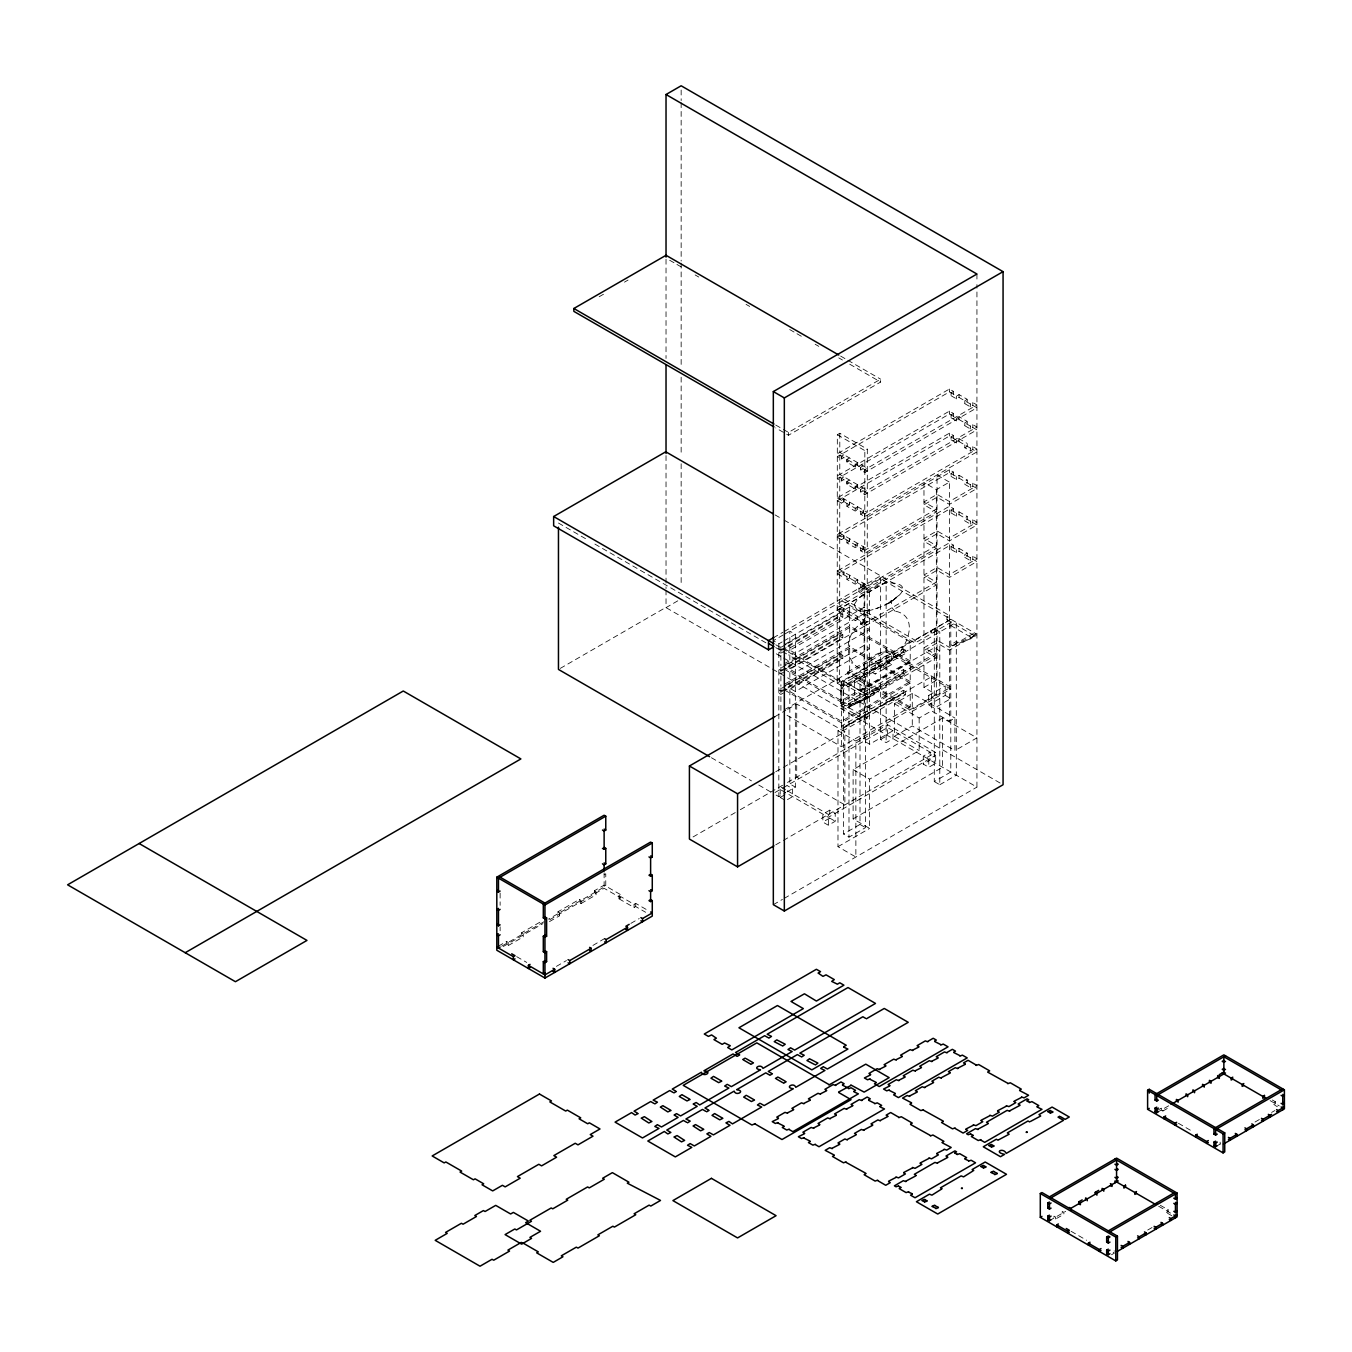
<?xml version="1.0" encoding="UTF-8"?>
<svg xmlns="http://www.w3.org/2000/svg" width="1352" height="1352" viewBox="0 0 1352 1352"><rect width="100%" height="100%" fill="white"/><g stroke="black" fill="none" stroke-linecap="round" stroke-linejoin="round"><path stroke-width="0.75" stroke-dasharray="5 3.75" d="M839.778 477.29L839.626 681.712L837.158 683.132L837.327 434.719L839.812 433.282L867.325 449.168L867.274 512.34L839.778 496.471M837.209 683.098L837.226 680.242L839.693 678.805L867.291 694.742L936.344 654.875L923.974 647.726L937.037 640.189L949.425 647.338L974.454 632.871L974.454 635.727L949.425 650.194L937.037 643.045L923.974 650.582L936.344 657.731L867.291 697.598L839.626 681.712L839.491 678.941M839.795 455.202L839.778 474.434L867.291 490.32M839.812 433.282L839.795 452.345L867.291 468.231M953.549 545.194L951.064 546.614L951.064 549.47L953.549 548.05L953.549 545.194L949.425 542.811L837.294 607.538L867.207 624.844L867.139 718.233L864.655 719.653L840.674 705.828L840.674 685.177L788.402 654.926M841.434 478.253L841.434 481.109L843.902 479.673L843.902 476.817L841.434 478.253L841.434 481.109L837.294 478.726L949.425 413.999L956.574 418.123L959.041 416.686L967.305 421.452L967.305 424.325L964.821 425.745L964.821 422.889L967.305 421.452M841.434 456.165L841.434 459.021L843.902 457.584L843.902 454.728L841.434 456.165L841.434 459.004L837.294 456.638L949.425 391.894L956.574 396.035L959.041 394.598L967.305 399.364L967.305 402.22L964.821 403.656L964.821 400.8L967.305 399.364M843.158 704.392L843.158 683.74M837.294 607.538L837.294 610.394L841.434 612.777L843.902 611.341L843.868 608.518M953.549 508.656L951.064 510.076L951.064 512.949L953.549 511.512L953.549 508.656L949.425 506.273L837.294 571L837.294 573.856L841.434 576.239L843.902 574.82L843.885 571.964M843.885 538.282L843.885 535.426L841.434 536.845L841.434 539.702L843.902 538.282L843.902 535.426M843.902 501.71L843.902 498.854L841.434 500.274L841.434 503.13L843.902 501.71L843.902 498.854M846.927 481.43L846.927 484.286L849.411 482.85L849.411 479.994L846.927 481.43L846.927 484.286L855.191 489.052L857.658 487.616L857.658 484.76L855.191 486.196L855.191 489.052L855.191 486.196M846.927 459.342L846.927 462.198L849.411 460.762L849.411 457.905L846.927 459.342L846.943 462.181L855.191 466.947L857.658 465.527L857.658 462.671L855.191 464.091L855.191 466.964L855.191 464.091M849.377 611.695L849.36 614.552L846.927 615.954L846.927 613.098L849.411 611.662M846.927 579.417L849.411 577.997L849.377 575.141L846.927 576.56L846.927 579.417L855.191 584.182L857.658 582.763L857.658 579.89L855.191 581.326L855.191 584.182M846.927 542.879L849.411 541.459L849.394 538.603L846.927 540.023L846.927 542.879L855.191 547.644L857.658 546.225L857.658 543.352L855.191 544.788L855.191 547.644M846.927 506.307L849.411 504.887L849.394 502.031L846.927 503.451L846.927 506.307L855.191 511.073L857.658 509.653L857.658 506.797L855.191 508.217L855.191 511.073M857.624 619.317L857.624 616.461L855.191 617.864L855.191 620.72L857.658 619.284L857.658 616.428M857.641 582.763L857.641 579.907M857.641 546.225L857.641 543.369M857.658 509.653L857.658 506.797M860.683 489.373L860.683 492.229L863.168 490.793L863.168 487.937L860.683 489.373L860.683 492.229L864.824 494.612L976.938 429.885L972.798 427.502L970.33 428.922L964.821 425.745M860.683 467.268L860.683 470.141L863.168 468.705L863.168 465.848L860.683 467.268L860.7 470.124L864.824 472.507L976.938 407.78L972.798 405.397L970.33 406.834L964.821 403.656M860.683 623.897L863.168 622.461L863.134 619.638L860.683 621.041L860.683 623.897L864.807 626.28L864.807 623.424L867.207 621.988L867.223 588.306L837.294 571M863.134 583.084L863.134 585.94L863.168 583.067L860.683 584.503L860.683 587.36L864.807 589.742L936.344 548.439L923.974 541.29L937.037 533.753L949.425 540.901L976.938 525.015L972.798 522.632L970.33 524.052L964.821 520.892L964.821 518.019L967.305 516.599L967.305 519.455L964.821 520.892M860.683 550.822L863.168 549.402L863.151 546.546L860.683 547.966L860.683 550.822L864.807 553.205L936.344 511.901L923.974 504.752L937.037 497.215L949.425 504.364L976.938 488.478L972.798 486.095L970.33 487.531L964.821 484.354L964.821 481.481L967.305 480.061L967.305 482.917L964.821 484.354M860.683 514.25L863.168 512.83L863.151 509.974L860.683 511.394L860.683 514.25L864.807 516.633L976.938 451.906L972.798 449.523L970.33 450.96L964.821 447.782L964.821 444.926L967.305 443.49L967.305 446.346L964.821 447.782M864.655 719.653L864.841 450.605L867.325 449.168M862.813 622.528L860.937 624.455L865.094 617.948L865.888 610.31L867.376 610.834L865.618 610.428L869.877 610.715L858.148 610.327L863.759 610.952L872.733 609.566M862.052 623.306L863.337 622.123C835.13 637.721 849.174 685.346 882.822 665.252C903.457 659.252 924.565 615.329 893.858 610.935L895.21 611.341L892.067 608.045L891.238 600.998L889.717 602.637L891.847 600.068L887.216 604.361L890.343 602.367M892.895 600.389L899.148 595.133L889.227 603.11M890.917 601.978L892.202 601.116M599.156 296.747L604.581 293.621M624.455 282.145L628.072 280.05M775.727 425.052L788.47 432.403L880.642 379.185L880.642 382.041L788.47 435.26L775.727 427.908M953.549 391.421L951.064 392.857L951.064 395.714L953.549 394.277L953.549 391.421L949.425 389.038L837.294 453.782L867.291 471.087M951.064 395.714L956.574 398.891L959.041 397.454L970.33 403.978L972.798 402.541L976.938 404.924L864.807 469.651L864.807 472.524M953.549 413.509L951.064 414.946L951.064 417.802L953.549 416.382L953.549 413.509L949.425 411.126L837.294 475.87L867.291 493.176M951.064 417.802L956.574 420.979L959.041 419.559L970.33 426.066L972.798 424.629L976.938 427.012L864.807 491.756L864.807 494.612M841.434 503.13L837.294 500.747L837.294 497.891L949.425 433.164L953.549 435.547L953.549 438.403L951.064 439.839L951.064 436.983L953.549 435.547M837.294 500.747L949.425 436.02L956.574 440.16L959.041 438.724L967.305 443.49M560.286 668.378L665.775 607.471L976.938 787.117L976.938 284.579M677.791 600.829L666.029 607.623L666.029 590.723M951.064 439.839L956.574 443.017L959.041 441.58L970.33 448.087L972.798 446.667L976.938 449.05L864.807 513.777L864.807 516.633M841.434 539.702L837.294 537.319L837.294 534.462L949.425 469.735L953.549 472.118L953.549 474.974L951.064 476.411L951.064 473.538L953.549 472.118M837.294 537.319L949.425 472.592L956.574 476.715L959.041 475.296L967.305 480.061M936.344 489.661L936.344 694.59L923.974 687.441L923.974 482.529L936.344 489.661L949.425 482.123L949.425 721.191L954.918 718.013L954.918 750.58L912.279 725.956L894.399 736.282L894.399 703.716L912.279 693.39L954.918 718.013M951.064 476.411L956.574 479.588L959.041 478.152L970.33 484.658L972.798 483.239L976.938 485.622L949.425 501.507L937.037 494.359L923.974 501.896L936.344 509.045L864.79 550.332L864.807 553.205M837.294 573.856L949.425 509.129L956.574 513.253L959.041 511.833L967.305 516.599M951.064 512.949L956.574 516.126L959.041 514.689L970.33 521.196L972.798 519.776L976.938 522.159L949.425 538.045L937.037 530.897L923.974 538.434L936.344 545.583L864.773 586.869L864.807 589.742M773.327 637.806L782.876 632.28M784.245 631.502L880.642 575.851L880.642 739.46L886.135 742.637L893.013 738.665L893.013 730.722L869.623 744.225L864.131 741.048L864.131 588.238L869.623 591.415L869.623 744.225M859.044 588.796L863.168 586.413L863.168 589.269C856.188 599.375 859.01 580.363 859.044 591.652M783.231 634.933L773.327 640.662L778.837 643.839L782.132 641.93M784.667 634.105L880.642 578.707L975.975 633.75L975.975 635.66L970.466 638.837L952.721 645.749L950.794 644.634L956.303 641.456L958.23 642.572L975.975 635.66M783.788 640.983L886.135 581.884L886.135 742.637M837.294 610.394L949.425 545.667L956.574 549.791L959.041 548.371L967.305 553.137L967.305 555.993L964.821 557.413L964.821 554.557L967.305 553.137M784.515 644.532L849.681 606.896L910.217 641.845L910.217 660.908L841.434 700.623L784.464 667.736M786.12 644.397L778.837 648.605L780.898 649.788L786.357 646.645M787.929 643.349L840.741 612.862L842.803 614.045L842.803 617.391L788.182 648.926M788.182 645.58L842.803 614.045M786.12 647.726L778.837 651.934L780.898 653.134L786.357 649.974M787.929 646.678L840.741 616.191L842.803 617.391M951.064 549.47L956.574 552.647L959.041 551.227L970.33 557.734L972.798 556.314L976.938 558.697L949.425 574.583L937.037 567.434L923.974 574.972L936.344 582.12L864.807 623.424M784.515 663.578L849.681 625.959L910.217 660.908M784.515 665.167L849.681 627.548L910.217 662.497L910.217 681.56L841.434 721.275L784.464 688.388M786.12 665.049L778.837 669.257L780.898 670.44L786.357 667.297M787.929 664.001L840.741 633.513L842.803 634.696L842.803 638.043L788.182 669.578M964.821 557.413L970.33 560.59L972.798 559.17L976.938 561.553L949.425 577.439L937.037 570.29L923.974 577.828L936.344 584.977L864.756 626.246M788.182 666.232L842.803 634.696M786.12 668.378L778.837 672.586L780.898 673.786L786.357 670.626M787.929 667.33L840.741 636.843L842.803 638.043M784.515 684.23L849.681 646.611L910.217 681.56M784.515 685.819L849.681 648.199L910.217 683.149L910.217 706.978L841.434 746.693L784.464 713.805M786.12 685.701L778.837 689.909L780.898 691.092L786.357 687.931M787.929 684.653L840.741 654.165L842.803 655.348L842.803 658.694L788.182 690.23M788.182 686.884L842.803 655.348M786.12 689.03L778.837 693.238L780.898 694.421L786.357 691.278M787.929 687.982L840.741 657.495L842.803 658.694M847.62 672.096L886.135 649.856L950.794 687.188L912.279 709.428L847.62 672.096L847.62 674.006L912.279 711.338L950.794 689.097L886.135 651.765L847.62 674.006M784.515 709.648L849.681 672.028L910.217 706.978M774.899 716.644L785.799 710.341M787.625 709.293L796.717 704.037L844.865 731.838L844.865 804.913L796.717 777.113L796.717 704.037M784.126 520.131L949.425 615.566L946.941 616.985L946.941 619.841L949.425 618.422M784.464 648.673L841.434 681.56L910.217 641.845M915.034 640.189L951.064 619.368L951.064 622.224L915.034 643.045L842.11 600.947L842.11 598.091L915.034 640.189L915.034 643.045M869.623 661.297L875.2 664.508L891.695 654.976L891.695 664.508L875.2 674.04L869.623 670.829M840.674 685.177L903.339 648.994L905.401 650.194L905.401 653.523L843.496 689.267L841.434 688.067L903.339 652.34L905.401 653.523M931.122 633.277L931.122 630.404L931.122 633.277C936.683 634.882 935.652 623.863 935.246 630.894M905.401 650.194L843.496 685.937L841.434 684.737M860.007 690.703L934.283 647.811L939.792 650.988L843.496 706.589L841.434 705.389M784.464 669.324L841.434 702.212L910.217 662.497M934.283 781.557L939.792 784.735L939.792 631.925L934.283 628.748L934.283 781.557L950.794 772.026L950.794 619.216L841.079 682.557L841.079 703.209L843.496 701.823L850.932 706.116L868.677 697.615L868.677 695.705L843.496 681.171L843.496 833.981L848.988 837.158L865.5 827.627L865.5 674.817L860.007 671.64L860.007 824.45L843.496 833.981M840.674 705.828L903.339 669.646L905.401 670.846L905.401 674.175L843.496 709.918L841.434 708.718L903.339 672.992L905.401 674.175M848.988 703.412L850.932 704.527L874.169 694.438L874.169 692.528L854.498 681.171L854.498 700.235L856.424 701.35M952.721 645.749L958.23 642.572M850.932 706.116L848.515 707.502L874.169 694.438M874.169 692.528L866.26 697.091L866.26 699.001M950.794 625.57L970.466 636.927L975.975 633.75M784.464 689.976L841.434 722.864L910.217 683.149M905.401 691.497L903.339 690.297L841.434 726.041L843.496 727.224L905.401 691.497L905.401 694.827L843.496 730.57L841.434 729.37L903.339 693.627L905.401 694.827M936.344 694.59L855.867 741.048L855.867 857.016L837.986 846.69L837.986 730.722L931.528 676.71L937.037 679.887L937.037 474.974L949.425 482.123M775.761 771.738L844.865 731.838M923.974 687.441L937.037 679.887M604.124 874.744L605.764 873.798L605.764 886.084L548.506 919.14M928.723 695.418L945.234 685.887L945.234 695.418L928.723 704.95L928.723 695.418L934.283 698.629M498.432 946.147L506.561 941.465L508.2 942.412L508.2 945.589L506.561 944.642L506.561 941.465M521.585 932.779L523.224 933.742L523.224 936.919L521.585 935.956L521.585 932.779L541.172 921.472M557.987 911.772L559.491 912.634L559.491 915.811L557.987 914.949L557.987 911.772L579.366 899.418L581.005 900.381L581.005 903.558L579.366 902.595L579.366 899.418M594.39 890.748L596.029 891.712L596.029 894.889L594.39 893.926L594.39 890.748L604.124 885.137L620.686 894.686L620.686 897.863L619.03 898.827L619.03 895.649L620.686 894.686M501.71 946.163L546.698 920.188M503.316 946.501L542.963 923.619M549.639 919.766L604.124 888.315L620.686 897.863M693.052 836.956L738.513 810.71M740.338 809.662L785.799 783.416M787.489 782.436L887.52 724.689L935.668 752.489L935.668 763.288L928.79 767.26L923.281 764.083L923.281 756.14L930.159 752.168L930.159 760.111L923.281 764.083M508.2 945.589L523.224 936.919M549.47 921.608L559.491 915.811M581.005 903.558L596.029 894.889M774.983 792.525L887.52 727.545L935.668 755.345L828.353 817.301L780.205 789.5M776.082 795.06L778.837 796.649L785.444 792.83M787.084 791.883L795.348 787.117L795.348 634.308L789.838 631.13L789.838 783.94L795.348 787.117M785.563 789.737L780.205 786.644L780.205 797.443L785.36 794.469M880.642 739.46L887.52 735.488L887.52 724.689M894.399 703.716L919.157 718.013L931.528 710.865L949.425 721.191M787.439 799.623L792.593 796.649L792.593 788.706L787.084 785.529M919.157 718.013L919.157 750.58L869.623 779.174L869.623 828.421L853.112 818.889L853.112 769.643L942.547 718.013L976.938 737.871L954.918 750.58M619.03 895.649L634.054 904.319L635.71 903.373L648.96 911.011M619.03 898.827L634.054 907.496L635.71 906.55L645.648 912.279M556.399 966.376L566.403 960.596M592.937 945.437L604.192 938.778M630.86 923.382L639.209 918.566M829.739 810.152L822.861 814.124L822.861 822.067L828.353 825.244L835.232 821.272L835.232 813.329L829.739 810.152L829.739 818.095L822.861 822.067M775.761 844.814L935.668 752.489M853.112 818.889L942.547 767.26L942.547 718.013M939.792 784.735L956.303 775.203L956.303 622.393L848.988 684.349L848.988 837.158M837.986 846.69L869.623 828.421M773.327 904.674L782.419 899.418M784.245 898.37L976.938 787.117M1156.636 1110.837L1161.284 1108.15L1162.923 1109.113L1162.923 1111.006L1161.284 1110.06L1161.284 1108.15M1156.737 1112.679L1169.564 1105.277M1162.923 1111.006L1169.531 1107.203M1049.439 1220.704L1065.663 1211.324M1055.625 1219.031L1055.625 1217.121L1053.968 1216.175L1053.968 1218.084L1055.625 1219.031L1063.872 1214.265L1063.872 1212.355L1062.233 1211.409L1062.233 1213.319L1063.872 1214.265M1273.804 1104.652L1275.46 1103.705L1275.46 1101.795L1273.804 1102.759L1273.804 1104.652L1277.387 1106.73M1255.011 1122.025L1259.827 1119.253M1271.607 1112.442L1274.902 1110.533M1217.273 1145.719L1220.298 1143.978M1166.506 1212.676L1168.162 1211.73L1168.162 1209.82L1166.506 1210.767L1166.506 1212.676L1173.654 1216.8M1147.696 1230.05L1152.512 1227.261M1111.479 1254.774L1114.504 1253.017L1112.848 1252.07L1112.848 1250.161L1114.504 1251.124M884.631 605.172L887.537 603.668M850.932 704.527L868.677 697.615M875.521 608.772L878.58 607.741M840.623 356.083L846.082 359.243M847.89 360.291L880.642 379.185M669.663 260.243L675.121 263.386M676.946 264.451L682.388 267.595M695.131 274.946L698.764 277.042M746.05 304.352L749.684 306.448M789.703 329.55L795.162 332.693M796.97 333.741L802.429 336.901M815.155 344.253L818.805 346.349M838.798 357.891L842.448 360.004M849.715 364.195L880.642 382.041M837.327 434.719L864.841 450.605M837.294 497.891L867.274 515.213L867.257 548.912L839.761 533.043M837.294 534.462L867.257 551.768L867.223 585.45L839.744 569.581M775.017 514.875L782.301 519.083M946.941 619.841L974.454 635.727M863.168 586.413L863.168 589.269M839.744 606.135L867.207 621.988M846.927 615.954L855.191 620.72M886.135 661.297L891.695 664.508M945.234 695.418L950.794 698.629L934.283 708.161L928.723 704.95M775.744 644.752L786.594 651.022M788.402 652.053L837.226 680.242M775.744 647.608L786.594 653.878M558.46 523.038L587.596 539.854M594.88 544.062L766.043 642.876M776.268 653.793L781.76 656.954M783.585 658.018L1001.24 783.687M841.079 703.209L867.139 718.233M894.399 736.282L919.157 750.58M837.986 730.722L855.867 741.048M853.112 769.643L869.623 779.174M860.007 824.45L865.5 827.627M787.337 790.768L828.353 814.445L828.353 825.244M829.739 818.095L835.232 821.272M711.422 757.728L751.475 780.865M758.759 785.056L771.502 792.424M780.205 797.443L785.715 800.621M1272.316 1099.987L1275.46 1101.795M1270.153 1100.646L1279.279 1105.902M1178.403 1123.275L1190.436 1130.238M1160.286 1205.274L1168.162 1209.82M1158.647 1206.237L1173.789 1214.975M1071.105 1231.3L1086.569 1240.24M516.701 956.658L526.722 962.438M851.473 662.683L852.267 663.562M1220.163 1142.153L1220.163 1144.045M976.938 274.034L976.938 282.467M972.798 402.541L972.798 405.397M972.798 424.629L972.798 427.502M972.798 446.667L972.798 449.523M972.798 483.239L972.798 486.095M972.798 519.776L972.798 522.632M972.798 556.314L972.798 559.17M970.33 403.978L970.33 406.834M970.33 426.066L970.33 428.922M970.33 448.087L970.33 450.96M970.33 484.658L970.33 487.531M970.33 521.196L970.33 524.052M970.33 557.734L970.33 560.59M970.466 636.927L970.466 638.837M959.041 394.598L959.041 397.454M959.041 416.686L959.041 419.559M959.041 438.724L959.041 441.58M959.041 475.296L959.041 478.152M959.041 511.833L959.041 514.689M959.041 548.371L959.041 551.227M956.574 396.035L956.574 398.891M956.574 418.123L956.574 420.979M956.574 440.16L956.574 443.017M956.574 476.715L956.574 479.588M956.574 513.253L956.574 516.126M956.574 549.791L956.574 552.647M949.425 389.038L949.425 391.894M949.425 411.126L949.425 413.999M949.425 433.164L949.425 436.02M949.425 469.735L949.425 472.592M931.528 676.71L931.528 710.865M928.79 759.317L928.79 767.26M912.279 693.39L912.279 725.956M903.339 648.994L903.339 652.34M903.339 669.646L903.339 672.992M903.339 690.297L903.339 693.627M875.2 664.508L875.2 674.04M867.291 694.742L867.291 697.598M863.168 509.974L863.168 512.83M863.168 546.529L863.168 549.402M863.168 619.605L863.168 622.461M849.411 502.031L849.411 504.887M849.411 538.603L849.411 541.459M849.411 575.124L849.411 577.997M849.681 606.896L849.681 625.959M849.681 627.548L849.681 646.611M849.681 648.199L849.681 672.028M843.902 574.82L843.902 571.947L841.434 573.383L841.434 576.239M843.902 611.341L843.902 608.485L841.434 609.921L841.434 612.777M841.434 681.56L841.434 700.623M841.434 702.212L841.434 721.275M841.434 722.864L841.434 746.693M840.741 612.862L840.741 616.191M840.741 633.513L840.741 636.843M840.741 654.165L840.741 657.495M788.47 432.403L788.47 435.26M780.898 646.611L780.898 665.674M780.898 667.263L780.898 686.326M780.898 687.914L780.898 711.743M778.837 643.839L778.837 796.649M681.154 90.009L681.154 100.572M681.154 102.684L681.154 261.037M681.154 263.15L681.154 366.612M681.154 377.174L681.154 455.303M681.154 463.753L681.154 586.21M666.029 259.229L666.029 358.466M666.029 455.59L666.029 588.61M635.71 903.373L635.71 906.55M634.054 904.319L634.054 907.496M604.124 872.834L604.124 888.315M500.122 893.097L500.122 905.299M500.122 926.83L500.122 930.818M854.447 604.276C856.222 617.509 876.941 608.434 884.766 605.105A65.707 37.924 0 0 0 892.793 600.474C919.444 582.188 885.611 578.25 872.378 588.678A65.707 37.924 0 0 0 864.35 593.325L857.827 598.851L854.447 604.276M863.759 664.964C864.891 673.076 877.6 667.499 882.366 665.471A40.34 23.288 0 0 0 887.301 662.632C903.677 651.41 882.89 648.977 874.761 655.399A40.34 23.288 0 0 0 869.843 658.238L863.759 664.964M864.131 607.302L789.838 650.194L795.348 653.371L869.623 610.479L864.131 607.302M864.131 626.365L789.838 669.257L795.348 672.434L869.623 629.542L864.131 626.365M864.131 645.428L789.838 688.32L795.348 691.497L869.623 648.605L864.131 645.428"/><path stroke-width="1.5" d="M778.431 1118.56L772.229 1121.653L775.372 1123.478L777.907 1122.549M787.523 1113.304L785.022 1112.358L776.775 1117.124L778.448 1118.104M793.573 1109.823L787.54 1112.848M803.967 1103.807L801.533 1102.826L791.9 1108.387L793.59 1109.367M810.085 1100.291L804.051 1103.316M820.478 1094.275L818.044 1093.295L808.412 1098.855L810.085 1099.835M826.579 1090.76L820.563 1093.785M835.705 1085.487L833.17 1084.557L824.923 1089.323L826.596 1090.303M838.629 1092.044L850.898 1085.453M850.864 1084.98L864.131 1092.112L889.16 1077.645L865.77 1064.159L828.945 1084.98M870.536 1074.908L864.401 1077.966L867.545 1079.792L870.08 1078.862M879.696 1069.618L877.194 1068.688L868.947 1073.454L870.62 1074.418M885.746 1066.137L879.713 1069.162M896.241 1060.069L893.706 1059.157L884.073 1064.717L885.746 1065.68M902.19 1056.639L896.224 1059.63M912.718 1050.555L910.217 1049.625L900.584 1055.185L902.257 1056.149M918.785 1047.056L912.735 1050.098M927.793 1041.868L925.343 1040.888L917.095 1045.654L918.768 1046.617M804.575 1133.652L798.373 1136.745L801.516 1138.57L804.051 1137.64M813.701 1128.379L811.166 1127.45L802.902 1132.216L804.592 1133.196M819.65 1124.948L813.684 1127.94M830.179 1118.864L827.678 1117.918L818.044 1123.478L819.718 1124.458M836.246 1115.366L830.196 1118.408M846.69 1109.333L844.172 1108.387L834.556 1113.947L836.229 1114.927M852.723 1105.851L846.69 1108.877M861.815 1100.596L859.314 1099.649L851.05 1104.415L852.74 1105.395M889.785 1085.909L883.566 1089.036L886.709 1090.844L889.244 1089.932M898.86 1080.687L896.359 1079.741L888.095 1084.507L889.785 1085.47M904.894 1077.206L898.877 1080.231M915.388 1071.139L912.853 1070.209L903.237 1075.769L904.911 1076.733M921.405 1067.674L915.372 1070.699M931.866 1061.624L929.365 1060.678L919.732 1066.238L921.422 1067.218M937.916 1058.143L931.883 1061.168M947.008 1052.887L944.507 1051.941L936.243 1056.706L937.933 1057.687M909.626 1096.438L907.124 1095.492L902.578 1098.111L911.569 1102.809M832.24 1148.659L829.739 1147.713L825.193 1150.332L834.184 1155.031M916.977 1092.179L909.642 1095.982M839.66 1144.367L832.257 1148.203M924.751 1087.701L922.25 1086.754L915.372 1090.726L917.062 1091.689M847.315 1139.956L844.865 1138.976L837.986 1142.947L839.677 1143.91M933.488 1082.648L924.768 1087.245M856.154 1134.835L847.383 1139.466M941.262 1078.169L938.761 1077.223L931.883 1081.194L933.556 1082.158M863.911 1130.373L861.376 1129.444L854.498 1133.415L856.171 1134.379M950 1073.116L941.279 1077.713M872.615 1125.337L863.894 1129.934M957.774 1068.638L955.272 1067.691L948.394 1071.663L950.067 1072.626M880.389 1120.859L877.887 1119.912L871.009 1123.884L872.682 1124.847M965.193 1064.345L957.791 1068.181M887.825 1116.549L880.406 1120.402M965.953 1129.021L973.406 1125.202M888.568 1181.242L896.004 1177.406M973.372 1124.746L975.907 1125.675L982.786 1121.704L981.129 1120.74M895.987 1176.967L898.522 1177.896L905.401 1173.925L903.744 1172.961M981.096 1120.284L989.918 1115.67M903.711 1172.505L912.532 1167.891M989.884 1115.214L992.419 1116.144L999.297 1112.172L997.607 1111.192M912.499 1167.435L915.034 1168.365L921.912 1164.393L920.256 1163.43M997.59 1110.753L1006.429 1106.139M920.205 1162.973L929.044 1158.36M1006.395 1105.682L1008.913 1106.612L1015.791 1102.64L1014.152 1101.677M929.01 1157.903L931.528 1158.833L938.406 1154.861L936.767 1153.898M1014.101 1101.221L1021.571 1097.401M936.716 1153.442L944.169 1149.622M1021.521 1096.945L1024.055 1097.875L1028.585 1095.255L1019.628 1090.557M944.135 1149.166L946.67 1150.096L951.2 1147.476L942.243 1142.778M978.003 1129.562L975.502 1128.616L966.562 1133.77L968.218 1134.734L970.736 1133.804M988.177 1123.681L978.02 1129.106M1009.674 1111.276L1007.139 1110.347L986.504 1122.261L988.194 1123.225M905.84 1181.614L903.339 1180.668L894.399 1185.839L896.038 1186.786L898.573 1185.856M1019.814 1105.429L1009.657 1110.837M915.946 1175.784L905.857 1181.158M937.477 1163.345L934.976 1162.399L914.341 1174.313L916.014 1175.294M947.651 1157.481L937.494 1162.889M843.732 1046.701L846.234 1045.248L777.451 1005.533L738.936 1027.774L811.842 1069.871L847.89 1049.067L843.749 1047.158M755.244 1124.07L781.997 1139.533L851.05 1099.649L838.679 1092.501M828.861 1084.49L756.816 1042.865L683.216 1085.352L751.932 1125.016L755.278 1123.613M777.873 1123.005L783.991 1126.064M842.482 1084.726L844.155 1083.763L841.012 1081.938L835.688 1085.048M783.94 1126.52L782.284 1127.467L786.746 1130.035L789.281 1129.123M848.549 1088.242L842.499 1085.183M789.247 1129.579L792.863 1131.658L858.351 1093.852L853.906 1091.774M870.029 1079.318L876.164 1082.377M853.856 1091.301L855.529 1090.337L851.067 1087.752L848.6 1088.715M934.654 1041.04L936.328 1040.077L933.184 1038.268L927.861 1041.361M876.113 1082.834L874.457 1083.78L879.256 1086.552L948.039 1046.837L943.24 1044.065L940.772 1045.028M940.722 1044.555L934.671 1041.513M804.001 1138.097L810.118 1141.139M868.609 1099.818L870.299 1098.855L867.156 1097.03L861.832 1100.139M889.227 1090.354L895.311 1093.43M953.802 1052.109L955.492 1051.129L952.349 1049.321L947.025 1052.431M810.085 1141.595L808.428 1142.558L812.89 1145.127L815.425 1144.214M874.693 1103.333L868.626 1100.274M895.277 1093.886L893.621 1094.85L898.421 1097.604L967.204 1057.906L962.404 1055.135L959.937 1056.098M815.408 1144.654L819.008 1146.749L884.478 1108.944L879.983 1106.832M959.886 1055.625L953.802 1052.549M880 1106.392L881.673 1105.412L877.211 1102.843L874.676 1103.773M911.518 1103.266L909.879 1104.229L920.881 1110.583L923.416 1109.654M976.144 1065.004L968.066 1060.306L963.52 1062.926L965.21 1063.889M834.133 1155.487L832.477 1156.45L843.496 1162.804L846.031 1161.875M898.742 1117.225L890.681 1112.527L886.135 1115.147L887.825 1116.11M923.365 1110.11L943.206 1121.078M987.974 1071.832L989.664 1070.869L978.662 1064.514L976.127 1065.444M845.98 1162.331L865.821 1173.299M910.589 1124.053L912.279 1123.089L901.277 1116.735L898.742 1117.665M943.155 1121.535L941.516 1122.498L952.518 1128.852L955.053 1127.923M1007.781 1083.273L988.025 1072.305M865.77 1173.756L864.131 1174.719L875.133 1181.073L877.668 1180.144M930.396 1135.494L910.589 1124.492M955.002 1128.379L963.114 1133.061L967.643 1130.441L966.004 1129.478M1019.628 1090.101L1021.301 1089.137L1010.299 1082.783L1007.764 1083.712M877.651 1180.583L885.729 1185.282L890.258 1182.662L888.619 1181.699M942.243 1142.322L943.916 1141.358L932.914 1135.004L930.429 1135.967M970.702 1134.26L973.051 1135.139M1027.064 1100.748L1028.737 1099.784L1027.097 1098.838L1018.141 1103.993L1019.831 1104.956M973.001 1135.596L971.361 1136.542L978.273 1140.53L980.808 1139.618M1029.362 1102.083L1027.097 1101.221M898.556 1186.295L900.888 1187.191M954.884 1152.817L956.574 1151.836L954.918 1150.89L945.977 1156.044L947.668 1157.025M900.838 1187.648L899.181 1188.594L906.11 1192.599L908.628 1191.67M957.199 1154.135L954.934 1153.29M980.758 1140.074L984.712 1142.356L1041.953 1109.316L1037.102 1107.001M1037.119 1106.561L1038.809 1105.598L1031.88 1101.593L1029.447 1102.573M908.595 1192.126L912.262 1193.765M964.956 1158.613L966.629 1157.65L959.717 1153.662L957.182 1154.574M989.039 1145.381L991.591 1144.434M991.591 1144.874L993.906 1145.769M912.211 1194.222L910.572 1195.168L915.034 1197.754L975.553 1162.804L971.091 1160.219L968.59 1161.165M968.573 1160.709L964.99 1159.087M991.337 1146.699L989.072 1145.854M1047.918 1111.378L1050.47 1110.431M1050.47 1110.871L1052.785 1111.766M993.855 1146.226L991.388 1147.172M1050.217 1112.713L1047.901 1111.817M1052.769 1112.206L1050.2 1113.152M1026.303 1131.945L1027.199 1131.945M1027.199 1132.401L1026.303 1132.401M922.148 1200.306L924.717 1199.359M924.667 1199.815L927.016 1200.694M981.028 1166.32L983.597 1165.373M924.464 1201.641L922.199 1200.779M926.982 1201.151L924.498 1202.114M983.546 1165.83L985.895 1166.708M983.343 1167.638L981.079 1166.793M985.861 1167.165L983.343 1168.094M932.204 1206.119L934.773 1205.173M961.492 1188.07L962.387 1188.07M934.739 1205.629L938.389 1207.268M962.354 1188.543L961.492 1188.526M991.084 1172.116L993.652 1171.17M993.636 1171.609L997.269 1173.266M935.837 1208.198L932.204 1206.559M938.356 1207.725L935.854 1208.671M994.717 1174.212L991.084 1172.556M997.235 1173.722L994.7 1174.651M666.029 94.522L681.154 85.784L1003.066 271.651L1003.066 784.735L784.329 911.028L773.327 904.674L773.327 391.573L976.938 274.034L666.029 94.522L666.029 257.117M773.919 426.86L573.856 311.366L573.856 308.493L666.029 255.291L838.798 355.035M773.327 647.084L768.511 649.856L553.644 525.81L553.644 516.532L665.775 451.788L773.209 513.828M773.327 391.573L784.329 397.927L1003.066 271.651M185.224 952.721L520.892 758.928L403.268 691.007L67.6 884.816L235.434 981.704L306.972 940.417L139.138 843.513M773.902 637.468L768.511 640.578L768.511 649.856M652.272 900.635L650.616 901.598L648.96 900.635L650.616 899.688L652.272 900.635L652.272 916.098L544.957 978.054L496.809 950.253L496.809 877.178L604.124 815.239L605.764 816.185L605.764 830.06L604.124 831.024L602.468 830.06M773.935 845.862L737.567 866.869L689.419 839.068L689.419 765.992L774.899 716.644M605.764 816.185L498.465 878.141L498.465 892.016L496.809 891.069L498.465 890.106M498.465 892.016L500.122 891.069M498.465 908.426L496.809 909.372L498.465 910.335L500.122 909.372M602.468 848.38L604.124 849.326L605.764 848.38L605.764 863.843L604.124 864.79L602.468 863.843M498.465 923.889L496.809 924.836L498.465 925.799L500.122 924.836M496.809 877.178L544.957 904.978L652.272 843.04L652.272 856.914L650.616 857.861L648.96 856.914M689.419 765.992L737.567 793.793L773.935 772.786M498.465 933.843L496.809 934.79L498.465 935.736L500.122 934.79M652.272 843.04L650.616 842.076L543.318 904.032L543.318 917.907L544.957 916.96L546.614 917.907L546.614 936.226L544.957 937.173L543.318 936.226L543.318 951.69L544.957 952.636L546.614 951.69L546.614 961.644L544.957 962.59L543.318 961.644L543.318 973.93L544.957 972.967M546.614 917.907L544.957 918.87L543.318 917.907M500.122 947.076L498.465 948.039L498.465 935.736M543.318 936.226L544.957 935.263L546.614 936.226M652.272 875.217L650.616 874.271L648.96 875.217L650.616 876.181L652.272 875.217L652.272 890.681L650.616 891.644L648.96 890.681M496.809 947.076L513.371 956.641L515.028 955.695L511.715 953.785M515.028 958.872L513.371 959.819L513.371 956.641M543.318 951.69L544.957 950.726L546.614 951.69M530.052 967.542L528.395 968.488L528.395 965.311L530.052 964.365M543.318 961.644L544.957 960.681L546.614 961.644M629.187 924.346L625.858 926.272L627.514 927.218L627.514 930.396L625.858 929.449M553.053 971.48L554.709 972.426L554.709 969.266L544.957 974.876L528.395 965.311M568.077 959.633L569.733 960.579L591.111 948.242L591.111 951.419L589.59 950.541M604.614 938.694L606.135 939.572L627.514 927.218M640.882 917.602L642.538 918.549L652.272 912.921L650.616 911.975M818.061 973.102L820.546 971.666L816.405 969.283L704.291 1034.026L708.414 1036.409L711.608 1034.922L715.563 1037.66M716.408 1038.15L713.924 1039.587L722.171 1044.352L724.655 1042.916M790.971 1001.46L804.457 993.804L816.405 1001.055L843.918 985.169L839.795 982.786L837.327 984.222M638.178 1113.541L635.102 1115.062L631.587 1112.595L615.075 1122.126L642.487 1137.962L658.982 1128.43L654.807 1126.436L657.427 1124.661M654.824 1103.925L657.461 1102.184L653.168 1100.122L669.764 1090.523L673.059 1092.433M673.904 1092.906L676.372 1091.486M737.212 1056.368L739.696 1054.932M768.849 1038.099L771.502 1036.392L767.159 1034.246L848.008 987.535L875.504 1003.421L794.621 1050.115L791.427 1048.273M641.203 1118.155L644.38 1116.668L651.089 1120.994M660.334 1107.102L662.801 1105.682M681.881 1094.664L679.279 1096.472L687.002 1100.934L690.128 1099.429M713.552 1076.378L710.949 1078.186L718.673 1082.648L721.799 1081.144M742.721 1059.545L745.189 1058.109M776.842 1039.84L774.24 1041.648L781.777 1045.552M651.934 1121.484L648.791 1122.988L642.031 1118.628M671.065 1110.448L667.82 1111.919L661.162 1107.592M750.968 1064.311L753.453 1062.875M782.605 1046.042L785.242 1044.251L777.67 1040.33M674.09 1115.045L676.558 1113.626M693.17 1104.026L696.179 1102.505L699.677 1104.939L728.863 1088.073L724.672 1086.062L727.308 1084.321M790.599 1047.783L787.962 1049.524L792.154 1051.535L762.984 1068.384C760.973 1063.128 751.526 1068.705 760.517 1069.804L731.347 1086.653L728.153 1084.794M866.378 1018.783L884.259 1008.457L908.24 1022.315L827.39 1069.026L824.162 1067.167M670.896 1132.435L667.82 1133.956L664.305 1131.489L647.811 1141.02L675.324 1156.906L691.818 1147.375L687.509 1145.262L690.162 1143.555M687.56 1122.819L690.196 1121.112L685.903 1119.017L702.499 1109.417L705.795 1111.327M706.64 1111.8L709.107 1110.381M769.947 1075.263L772.414 1073.826M801.584 1056.994L804.22 1055.253L799.877 1053.14L862.863 1016.755L865.533 1018.293M673.921 1137.049L677.115 1135.562L683.825 1139.905M693.052 1125.996L695.536 1124.577M714.616 1113.558L712.014 1115.366L719.737 1119.828L722.864 1118.324M746.287 1095.272L743.684 1097.08L751.408 1101.542L754.534 1100.038M775.44 1078.44L777.924 1077.003M809.561 1058.734L806.958 1060.543L814.495 1064.447M684.653 1140.378L681.526 1141.882L674.766 1137.522M703.784 1129.342L700.606 1130.83L693.897 1126.486M783.704 1083.206L786.171 1081.769M815.34 1064.937L817.909 1063.094L810.406 1059.224M706.809 1133.939L709.293 1132.52M725.889 1122.92L728.914 1121.399L732.48 1123.884L761.666 1107.018L757.424 1104.99L760.044 1103.215M823.317 1066.677L820.681 1068.418L824.923 1070.463L795.77 1087.312C793.996 1081.853 784.008 1087.667 793.286 1088.732L764.15 1105.581L760.872 1103.705M998.841 1139.702L1009.133 1134.21L1007.358 1132.891L1027.993 1120.977L1029.649 1121.923M1030.494 1121.433L1040.685 1116.025L1038.995 1114.623L1052.076 1107.068L1069.263 1117.005L1065.139 1119.388L1060.492 1116.701M1058.008 1117.174L1059.664 1116.211M941.296 1189.253L931.917 1195.151L929.466 1194.171L916.402 1201.725L937.73 1214.028L1006.513 1174.313L985.186 1162.01L972.122 1169.548L973.761 1170.511M972.933 1170.984L963.57 1176.882L961.12 1175.902L940.485 1187.816L942.124 1188.763M1217.273 1128.565L1224.743 1132.875L1224.743 1151.938L1223.087 1152.901L1147.611 1109.316L1147.611 1090.253L1149.251 1089.306L1156.737 1093.616M1225.52 1055.811L1156.737 1095.526L1156.737 1101.069L1158.394 1100.106M1223.459 1144.045L1284.4 1108.86L1284.4 1089.813L1223.864 1054.864L1155.081 1094.579L1155.081 1100.106L1156.737 1099.159M1223.864 1060.39L1222.225 1061.354L1223.864 1062.3L1225.52 1061.354M1147.611 1109.316L1149.251 1108.37M1158.394 1111.733L1156.737 1112.679L1155.081 1111.733L1155.081 1108.099L1156.737 1107.136M1223.864 1068.384L1222.225 1069.331L1223.864 1070.294L1225.52 1069.331M1155.081 1108.099L1156.737 1109.046L1158.394 1108.099M1155.081 1111.733L1156.737 1110.769M1219.234 1074.688L1223.864 1072.018M1171.187 1104.347L1225.52 1072.964M1165.678 1117.851L1164.021 1118.797L1164.021 1116.887L1165.678 1115.941M1232.804 1077.172L1231.165 1078.136L1231.165 1080.028L1232.804 1079.082M1040.296 1193.512L1041.953 1192.548L1117.445 1236.134L1117.445 1259.963L1115.789 1260.909L1040.296 1217.341L1040.296 1193.512L1115.789 1237.08L1117.445 1236.134M1164.021 1116.887L1175.04 1123.242L1176.679 1122.295M1243.823 1083.527L1242.167 1084.49L1242.167 1086.383L1243.823 1085.436M1049.439 1196.875L1116.566 1158.106L1177.102 1193.055L1177.102 1216.884L1117.36 1251.377M1176.679 1124.205L1175.04 1125.151L1175.04 1123.242M1051.079 1197.821L1116.566 1160.016L1116.566 1181.935M1051.079 1208.13L1049.439 1209.077L1047.783 1208.13L1047.783 1202.976L1049.439 1202.029M1047.783 1202.976L1049.439 1203.922L1051.079 1202.976M1047.783 1208.13L1049.439 1207.167M1040.296 1217.341L1041.953 1216.378M1051.079 1219.741L1049.439 1220.704L1047.783 1219.741L1047.783 1216.107L1049.439 1215.161M1047.783 1216.107L1049.439 1217.07L1051.079 1216.107M1047.783 1219.741L1049.439 1218.794M1078.727 1201.877L1080.383 1202.824L1080.383 1204.733L1078.727 1203.787L1078.727 1201.877L1082.175 1199.883M1095.238 1194.255L1095.238 1192.346L1098.686 1190.351M1197.314 1136.102L1195.675 1137.066L1195.675 1135.156L1197.314 1134.21M1069.111 1207.437L1070.75 1208.384L1118.222 1180.989L1116.566 1180.026M1282.744 1088.85L1213.961 1128.565L1213.961 1134.108L1215.617 1135.055L1217.273 1134.108M1284.4 1089.813L1215.617 1129.512L1215.617 1135.055M1058.379 1225.858L1056.723 1226.822L1056.723 1224.912L1058.379 1223.949M1213.961 1134.108L1215.617 1133.145M1281.104 1095.34L1282.744 1096.303L1284.4 1095.34L1282.744 1094.393M1195.675 1135.156L1206.677 1141.511L1208.316 1140.564M1208.316 1142.457L1206.677 1143.42L1206.677 1141.511M1147.611 1090.253L1223.087 1133.838L1224.743 1132.875M1213.961 1142.085L1215.617 1141.139L1215.617 1146.682L1213.961 1145.719L1213.961 1142.085L1215.617 1143.048L1217.273 1142.085M1281.104 1103.333L1282.744 1104.28L1284.4 1103.333L1282.744 1102.37M1213.961 1145.719L1215.617 1144.772M1056.723 1224.912L1067.725 1231.266L1069.381 1230.303L1066.238 1228.495M1136.508 1191.551L1134.869 1192.498L1134.869 1194.408L1136.508 1193.461M1215.617 1146.682L1217.273 1145.719M1228.41 1137.387L1230.066 1138.333L1236.945 1134.362L1236.945 1136.272L1235.289 1135.308M1244.922 1127.855L1246.561 1128.802L1253.439 1124.83L1253.439 1126.74L1251.8 1125.793M1261.433 1118.324L1263.072 1119.27L1271.607 1114.352M1276.558 1109.586L1278.215 1110.533L1284.4 1106.967L1282.744 1106.004M1069.381 1232.213L1067.725 1233.176L1067.725 1231.266M1108.319 1230.861L1173.789 1193.055M1090.016 1244.127L1088.36 1245.074L1088.36 1243.181L1090.016 1242.218M1157.143 1203.466L1155.504 1204.412L1114.91 1180.989L1114.91 1182.899M1109.958 1231.824L1177.102 1193.055M1106.663 1236.962L1108.319 1236.015L1109.958 1236.962L1108.319 1237.925L1106.663 1236.962L1106.663 1242.116L1108.319 1243.079L1109.958 1242.116M1173.789 1198.21L1175.446 1199.156L1177.102 1198.21L1175.446 1197.264M1106.663 1242.116L1108.319 1241.17M1173.789 1203.364L1175.446 1204.311L1177.102 1203.364L1175.446 1202.401M1088.36 1243.181L1099.362 1249.535L1101.018 1248.572M1101.018 1250.482L1099.362 1251.428L1099.362 1249.535M1109.958 1253.743L1108.319 1254.69L1106.663 1253.743L1106.663 1250.11L1108.319 1249.147M1106.663 1250.11L1108.319 1251.056L1109.958 1250.11M1173.789 1211.341L1175.446 1212.305L1177.102 1211.341L1175.446 1210.395M1106.663 1253.743L1108.319 1252.78M1121.112 1245.395L1122.752 1246.358L1129.63 1242.387L1129.63 1244.279L1127.991 1243.333M1137.607 1235.863L1139.263 1236.826L1146.141 1232.855L1146.141 1234.765L1144.485 1233.801M1154.118 1226.332L1155.774 1227.295L1162.652 1223.323L1162.652 1225.233L1160.996 1224.27M1169.26 1217.594L1170.9 1218.558L1177.102 1214.975L1175.446 1214.028M573.856 308.493L773.919 424.004M553.644 516.532L773.935 643.704M768.511 643.434L773.935 646.577M709.597 756.681L558.46 669.426L558.46 527.212M1281.104 1089.813L1223.864 1056.757L1223.864 1073.927M1222.225 1072.964L1265.945 1098.213M1281.104 1106.967L1282.744 1107.913L1282.744 1109.823M1276.558 1111.496L1278.215 1112.442L1278.215 1110.533M1268.311 1114.352L1269.951 1115.299L1269.951 1117.208L1268.311 1116.262M1261.433 1120.233L1263.072 1121.18L1263.072 1119.27M1251.8 1123.884L1253.439 1124.83M1244.922 1129.748L1246.561 1130.711L1246.561 1128.802M1235.289 1133.415L1236.945 1134.362M1158.394 1094.579L1215.617 1127.619M1228.41 1139.28L1230.066 1140.243L1230.066 1138.333M1155.081 1100.106L1156.737 1101.069M604.124 829.114L605.764 830.06M650.616 855.951L652.272 856.914M604.124 847.417L605.764 848.38M818.906 973.592L822.962 976.364L826.038 974.843L834.302 979.608L831.683 981.383L836.482 983.732M1058.853 1117.648L1063.483 1120.335L1006.26 1153.374C1003.167 1147.071 993.314 1152.191 1004.604 1154.338L1000.48 1156.721L983.293 1146.783L996.356 1139.246L998.013 1140.192M604.124 862.897L605.764 863.843M650.616 889.734L652.272 890.681M1114.91 1159.07L1175.446 1194.019L1175.446 1199.156M1116.566 1163.261L1118.222 1164.224L1116.566 1165.17L1114.91 1164.224M1116.566 1168.415L1118.222 1169.362L1116.566 1170.325L1114.91 1169.362M1116.566 1176.409L1118.222 1177.355L1116.566 1178.302L1114.91 1177.355M1173.789 1214.975L1175.446 1215.938L1175.446 1217.831M1110.381 1183.608L1112.02 1184.555L1112.02 1186.464L1110.381 1185.518M1169.26 1219.504L1170.9 1220.467L1170.9 1218.558M791.799 1001.933L803.341 1008.609L731.804 1049.912L727.68 1047.53L730.3 1045.738L725.5 1043.406M640.882 920.78L642.538 921.726L642.538 918.549M1160.996 1222.36L1162.652 1223.323M1095.238 1192.346L1096.894 1193.292L1096.894 1195.202M1154.118 1228.241L1155.774 1229.205L1155.774 1227.295M1144.485 1231.892L1146.141 1232.855M1137.607 1237.773L1139.263 1238.736L1139.263 1236.826M500.122 877.178L544.957 903.085M1127.991 1241.423L1129.63 1242.387M604.614 941.871L606.135 942.75L606.135 939.572M768.02 1037.609L764.674 1035.683L735.522 1052.532L738.851 1054.442M800.739 1056.504L797.41 1054.577L768.257 1071.426L771.586 1073.336M1121.112 1247.304L1122.752 1248.251L1122.752 1246.358M589.59 947.363L591.111 948.242M746.034 1058.599L752.608 1062.385M778.769 1077.493L785.343 1081.279M736.384 1055.878L733.054 1053.952L703.902 1070.801C713.417 1071.815 703.192 1077.797 701.418 1072.237L672.248 1089.104L675.544 1090.996M743.549 1060.019L750.14 1063.821M769.102 1074.772L765.773 1072.846L736.637 1089.695C746.067 1090.692 735.944 1096.641 734.153 1091.132L704.967 1107.998L708.262 1109.891M776.285 1078.913L782.859 1082.715M568.077 962.81L569.733 963.756L569.733 960.579M553.053 968.302L554.709 969.266M714.397 1076.868L720.971 1080.654M747.115 1095.762L753.689 1099.548M682.726 1095.137L689.3 1098.939M715.445 1114.048L722.019 1117.834M693.998 1104.516L697.193 1106.358L680.597 1115.941L677.403 1114.099M726.734 1123.411L730.012 1125.303L713.417 1134.903L710.121 1132.993M663.646 1106.156L670.22 1109.958M696.365 1125.05L702.955 1128.852M653.979 1103.452L650.701 1101.542L634.054 1111.175L637.333 1113.051M674.918 1115.535L678.112 1117.377L661.466 1126.993L658.272 1125.151M686.715 1122.346L683.436 1120.436L666.789 1130.069L670.051 1131.962M707.654 1134.429L710.949 1136.322L694.303 1145.955L690.99 1144.045M523.292 1243.215L538.316 1251.884L536.659 1252.831L553.221 1262.396L562.956 1256.768L561.3 1255.822L576.324 1247.152L577.98 1248.099L599.358 1235.762L597.854 1234.883L612.878 1226.213L614.383 1227.092L635.761 1214.738L634.105 1213.792L649.129 1205.122L650.785 1206.068L660.52 1200.441L627.294 1183.169L628.933 1182.206L612.371 1172.64L602.637 1178.268L604.293 1179.231L589.269 1187.901L587.613 1186.938L566.235 1199.292L567.755 1200.153L552.731 1208.84L551.21 1207.961L529.832 1220.298L531.488 1221.262L516.464 1229.931L514.808 1228.985L505.073 1234.596L521.635 1244.161L531.573 1238.364L529.916 1237.401L540.563 1231.266L525.658 1222.647L528.395 1221.059L513.371 1212.389L510.633 1213.978L495.711 1205.376L485.064 1211.51L483.425 1210.564L474.805 1215.533L476.462 1216.496L463.06 1224.219L461.404 1223.273L445.552 1232.432L447.208 1233.379L435.192 1240.325L480.028 1266.216L492.043 1259.27L493.7 1260.216L509.552 1251.073L507.913 1250.11L521.297 1242.387L522.954 1243.333M1282.744 1096.303L1282.744 1104.28M1223.087 1133.838L1223.087 1152.901M1204.193 1087.177L1204.193 1085.284L1202.553 1084.321L1202.553 1086.231M1194.56 1092.737L1194.56 1090.844L1192.92 1089.881L1192.92 1091.791M1187.681 1096.709L1187.681 1094.816L1186.042 1093.852L1186.042 1095.762M1178.065 1102.269L1178.065 1100.376L1176.409 1099.413L1176.409 1101.322M1175.446 1204.311L1175.446 1212.305M1156.737 1109.046L1156.737 1112.679M1149.251 1089.306L1149.251 1093.109M1115.789 1237.08L1115.789 1260.909M1108.319 1237.925L1108.319 1243.079M1108.319 1251.056L1108.319 1254.69M1103.773 1191.23L1103.773 1189.321L1102.117 1188.374L1102.117 1190.284M1087.262 1200.762L1087.262 1198.852L1085.605 1197.906L1085.605 1199.815M1070.75 1208.384L1070.75 1210.293M1049.439 1203.922L1049.439 1209.077M1049.439 1217.07L1049.439 1220.704M784.329 397.927L784.329 911.028M737.567 793.793L737.567 866.869M666.029 364.803L666.029 453.478M650.616 857.861L650.616 876.181M650.616 891.644L650.616 901.598M604.124 831.024L604.124 849.326M604.124 864.79L604.124 870.772M544.957 904.978L544.957 978.054M498.465 910.335L498.465 925.799M539.465 1094.022L432.167 1155.96L444.183 1162.906L445.822 1161.959L461.691 1171.102L460.035 1172.066L473.437 1179.789L475.076 1178.843L483.695 1183.811L482.039 1184.774L492.686 1190.909L502.42 1185.298L505.175 1186.887L520.199 1178.2L517.444 1176.612L538.823 1164.275L541.577 1165.863L556.601 1157.194L553.847 1155.605L575.225 1143.268L577.98 1144.857L593.004 1136.17L590.249 1134.582L600.001 1128.971L589.354 1122.819L587.697 1123.765L579.078 1118.797L580.735 1117.851L567.333 1110.11L565.694 1111.057L549.825 1101.914L551.481 1100.951L539.465 1094.022M711.422 1178.352L672.907 1200.593L737.567 1237.925L776.082 1215.685L711.422 1178.352M1264.458 1095.441L1262.802 1096.404L1262.802 1098.297L1264.458 1097.351L1264.458 1095.441M1125.506 1185.197L1123.85 1186.143L1123.85 1188.053L1125.506 1187.107L1125.506 1185.197M1219.335 1076.547L1217.679 1075.584L1217.679 1077.493L1219.335 1078.44L1219.335 1076.547M1211.071 1081.313L1209.432 1080.349L1209.432 1082.259L1211.071 1083.206L1211.071 1081.313"/></g></svg>
